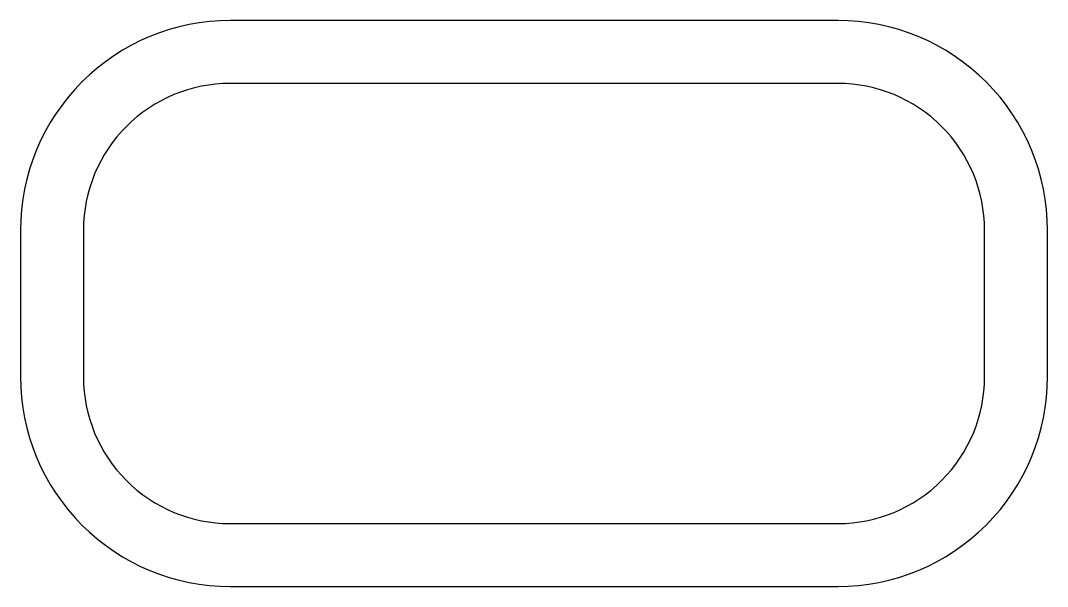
# Model space of a CAD drawing. Extents: x 135.3 to 184.3, y 204.4 to 231.4.
import ezdxf

# ---------------------------------------------------------------- set-up
doc = ezdxf.new("R2010")
doc.units = 0
doc.header["$LTSCALE"] = 15
doc.layers.get('0').update_dxf_attribs({"linetype": 'CONTINUOUS'})

msp = doc.modelspace()

# ---------------------------------------------------------------- linework, layer by layer
at = {"color": 0, "linetype": 'BYBLOCK'}
for points in [[(174.323, 204.377, 0.414214), (184.323, 214.377), (184.323, 221.377, 0.414214), (174.323, 231.377), (145.323, 231.377, 0.414214), (135.323, 221.377), (135.323, 214.377, 0.414214), (145.323, 204.377)], [(174.323, 207.377, 0.414214), (181.323, 214.377), (181.323, 221.377, 0.414214), (174.323, 228.377), (145.323, 228.377, 0.414214), (138.323, 221.377), (138.323, 214.377, 0.414214), (145.323, 207.377)]]:
    msp.add_lwpolyline(points, format="xyb", close=True, dxfattribs=at)

doc.saveas('drawing.dxf')
